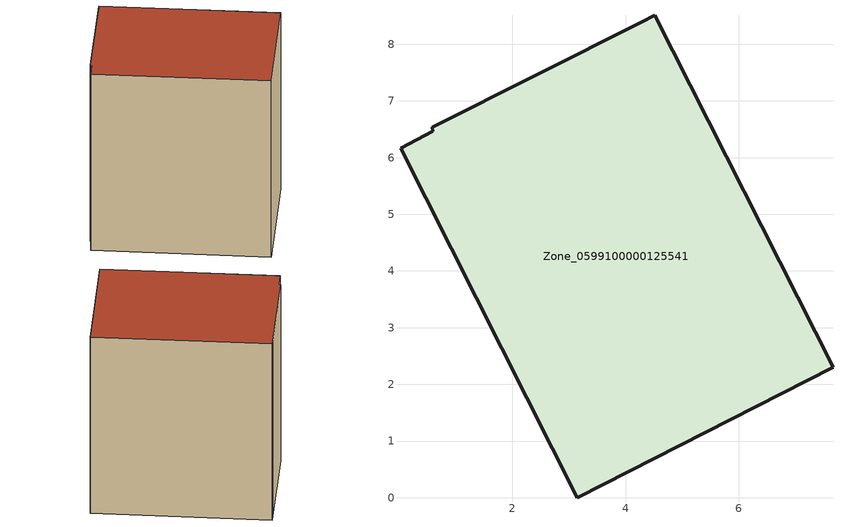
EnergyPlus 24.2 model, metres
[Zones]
Zone_0599100000125541
 floor ground (C_G): 0.59,6.53 4.28,8.39 4.52,8.51 7.66,2.3 3.15,0 0.03,6.17 0.6,6.46 z0
 wall outside (C_F): 4.28,8.39 0.59,6.53 0.6,6.46 0.03,6.17 3.15,0 7.66,2.3 4.52,8.51 4.28,8.39 z0:7.83
 roof outside (C_R): 4.52,8.51 4.28,8.39 0.59,6.53 0.6,6.46 0.03,6.17 3.15,0 7.66,2.3 z7.83
[BUILDING]
Pand.0599100000125541: North Axis=0; Terrain=City; Loads Convergence Tolerance Value=0.04; Temperature Convergence Tolerance Value=0.4; Solar Distribution=FullExterior; Maximum Number of Warmup Days=25; Minimum Number of Warmup Days=1
[Site:Location]
Rotterdam.The.Hague.AP_ZH_NLD Design_Conditions: Latitude=51.96; Longitude=4.45; Time Zone=1; Elevation=-4.5
[SITE:GROUNDTEMPERATURE:BUILDINGSURFACE]
18, 18, 18, 18, 18, 18, 18, 18, 18, 18, 18, 18
[MATERIAL] Thermal Absorptance=0.9; Solar Absorptance=0.7; Visible Absorptance=0.7
Name | Roughness | Thickness | Conductivity | Density | Specific Heat
G.TI.1946 | MediumSmooth | 0.15 | 1 | 540 | 1210
F.TI.1946 | Rough | 0.3 | 0.857143 | 1920 | 840
R.TI.1946 | MediumRough | 0.2 | 0.1 | 1500 | 1000
[CONSTRUCTION]
C_G: G.TI.1946
C_F: F.TI.1946
C_R: R.TI.1946
[ZONE]
Zone_0599100000125541: Type=1; Multiplier=1; Ceiling Height=Autocalculate; Volume=Autocalculate; Floor Area=autocalculate; Part of Total Floor Area=Yes
[ZONEINFILTRATION:DESIGNFLOWRATE]
Infil_Zone_0599100000125541: Zone or ZoneList or Space or SpaceList=Zone_0599100000125541; Schedule=AlwaysOn; Design Flow Rate Calculation Method=Flow/Area; Flow Rate per Floor Area=0.003; Constant Term Coefficient=1; Temperature Term Coefficient=0; Velocity Term Coefficient=0; Velocity Squared Term Coefficient=0
[HVACTEMPLATE:ZONE:IDEALLOADSAIRSYSTEM]
Zone_0599100000125541: Maximum Heating Supply Air Temperature=50; Minimum Cooling Supply Air Temperature=13; Maximum Heating Supply Air Humidity Ratio=0.0156; Minimum Cooling Supply Air Humidity Ratio=0.0077; Heating Limit=NoLimit; Cooling Limit=NoLimit; Dehumidification Control Type=ConstantSensibleHeatRatio; Cooling Sensible Heat Ratio=0.7; Dehumidification Setpoint=60; Humidification Control Type=None; Humidification Setpoint=30; Outdoor Air Method=None; Outdoor Air Flow Rate per Person=0.00944; Outdoor Air Flow Rate per Zone Floor Area=0; Outdoor Air Flow Rate per Zone=0; Demand Controlled Ventilation Type=None; Outdoor Air Economizer Type=NoEconomizer; Heat Recovery Type=None; Sensible Heat Recovery Effectiveness=0.7; Latent Heat Recovery Effectiveness=0.65
[ZONECONTROL:THERMOSTAT]
ThermostatControl_Zone_0599100000125541: Zone or ZoneList=Zone_0599100000125541; Control Type Schedule=DualSetpointControlType; Control 1=Thermostat_Zone_0599100000125541; Temperature Difference Between Cutout And Setpoint=0
[THERMOSTATSETPOINT:DUALSETPOINT]
Thermostat_Zone_0599100000125541: Heating Setpoint Temperature Schedule=HeatingSetpoint_Zone_0599100000125541; Cooling Setpoint Temperature Schedule=CoolingSetpoint_Zone_0599100000125541
[SCHEDULE:COMPACT]
HeatingSetpoint_Zone_0599100000125541: Through: 12/31, For: AllDays, Until: 24:00, 21
CoolingSetpoint_Zone_0599100000125541: Through: 12/31, For: AllDays, Until: 24:00, 24
DualSetpointControlType: Through: 12/31, For: AllDays, Until: 24:00, 4
AlwaysOn: Through: 12/31, For: AllDays, Until: 24:00, 1
